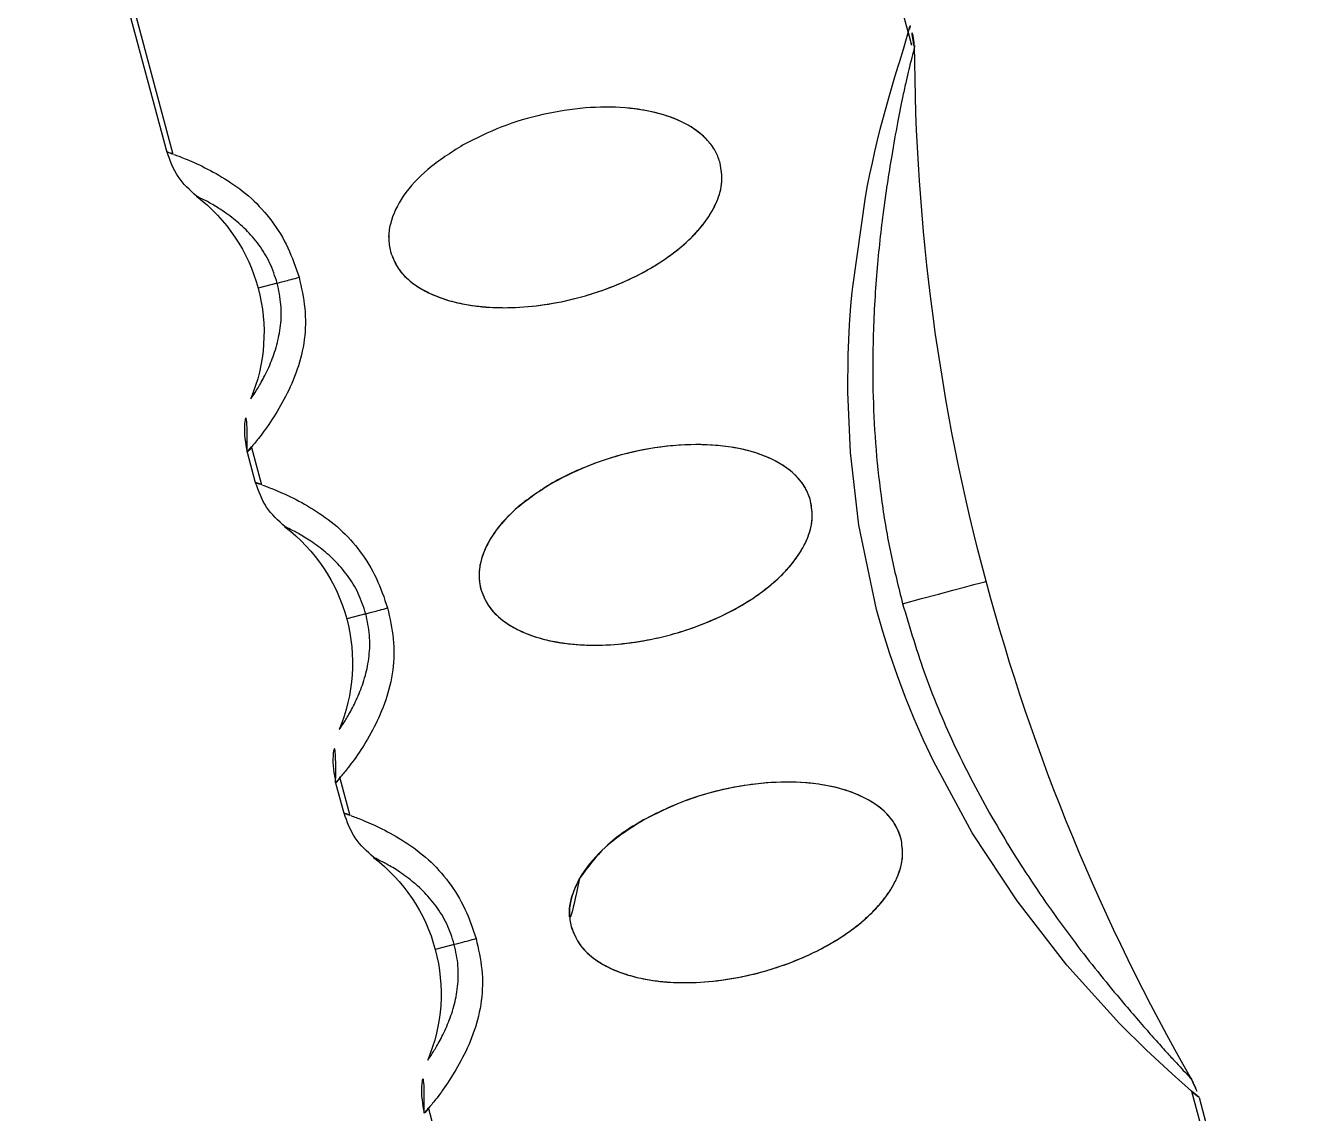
# Model space of a CAD drawing. Header units: millimetres. Extents: x 694231 to 734331, y 4486031 to 4541543.
# Drawn here: x 713339.3745 to 713339.4572, y 4487264.2902 to 4487264.3602 of the extents above; entities that cross this region are included whole.
import ezdxf

# ---------------------------------------------------------------- set-up
doc = ezdxf.new("R2010")
doc.units = ezdxf.units.MM

# ---------------------------------------------------------------- blocks, each defined once
blk = doc.blocks.new('ERER')
at = {"color": 7, "linetype": 'Continuous', "lineweight": 25}
for p, q in [((2598.216797688723, 999.0688717216974), (2598.224144400198, 999.0962997786281)), ((2598.217280529863, 999.0692773801022), (2598.224449058936, 999.0960402150806)), ((2598.168302500103, 999.0724264058755), (2598.167633537503, 999.0699289159608)), ((2598.169301181843, 999.0594151757248), (2598.168073682044, 999.0597439663034)), ((2598.161647659314, 999.0490013714987), (2598.162174834486, 999.0509695166112)), ((2598.162599525371, 999.0511350409698), (2598.16193053252, 999.0486374367337)), ((2598.16359817653, 999.038123697573), (2598.162370676846, 999.0384524881209)), ((2598.155944684581, 999.027710006593), (2598.156471828911, 999.0296780365555)), ((2598.156896520289, 999.0298435627565), (2598.156227558034, 999.0273460727492)), ((2598.157895171432, 999.0168322183769), (2598.156667671863, 999.0171610088938)), ((2598.151193515075, 999.0085520835911), (2598.142332393076, 998.9754701579476)), ((2598.141686030473, 998.9744770490789), (2598.150768823927, 999.0083865573284)), ((2598.188465070354, 998.963095322462), (2598.198582042937, 999.0008658136779))]:
    blk.add_line(p, q, dxfattribs=at)
at = {"color": 7, "linetype": 'Continuous', "lineweight": 25, "flags": 128}
for points in [[(2598.217280529863, 999.0692773801022), (2598.217151601272, 999.069167398157), (2598.216792451366, 999.0688576971066), (2598.215552283379, 999.0677606521845), (2598.213896464219, 999.0662295842025), (2598.212153748776, 999.0645031063762), (2598.208762887117, 999.0607415903728), (2598.205554027496, 999.0566155131525), (2598.202660905861, 999.0522214766298), (2598.200164564963, 999.0476141620065), (2598.199528922687, 999.0462611519049), (2598.198929861138, 999.04489266658), (2598.198367534536, 999.043509281782), (2598.19784324835, 999.0421112639061), (2598.19735791001, 999.040699236737), (2598.196912195625, 999.0392738800956), (2598.196507550751, 999.0378369057688), (2598.195361660321, 999.0324254371761), (2598.194815102997, 999.0277402706287), (2598.194653041401, 999.023840925736), (2598.194680186824, 999.0214505757926), (2598.19476961477, 999.0195231216898), (2598.194812214123, 999.0188823131276), (2598.194855310614, 999.0183161578459), (2598.194896616099, 999.0178244048519), (2598.19493442565, 999.0174071435441), (2598.194967694989, 999.017064157028), (2598.19578944113, 999.0112904038367), (2598.195930818778, 999.0105493360028), (2598.196079588515, 999.0098128289839), (2598.19623616411, 999.0090796612457), (2598.196400361865, 999.0083509926976), (2598.196570925614, 999.0076295036406), (2598.196746599476, 999.0069178772629), (2598.197285957994, 999.0048981697556), (2598.197680040156, 999.0035524491899), (2598.197917119972, 999.0027899441407), (2598.197977374717, 999.0026011518489), (2598.197993292526, 999.002551842969), (2598.197997546833, 999.002538238865), (2598.197998924417, 999.0025341675257), (2598.197999506571, 999.002532654066), (2598.19799964411, 999.0025322469908), (2598.197999613267, 999.0025321318407), (2598.197999582407, 999.0025320157076), (2598.197999582407, 999.0025320157076), (2598.197999582407, 999.0025320157076), (2598.197999582407, 999.0025320157076), (2598.197999582407, 999.0025320157076), (2598.198231947244, 999.0017694160566), (2598.198471262303, 999.0009314004623), (2598.198576309017, 999.000555983057), (2598.198634978633, 999.0003640364117), (2598.198675552735, 999.0002657930701)], [(2598.198183742713, 999.0374766641941), (2598.199407142349, 999.0371482313902), (2598.200485683191, 999.036858599576), (2598.201411826774, 999.0366100337942), (2598.202179063747, 999.0364040337383), (2598.202781436278, 999.0362423146994), (2598.203215029658, 999.0361259282088), (2598.203476389732, 999.0360557994758), (2598.203563673489, 999.0360324201832)]]:
    blk.add_lwpolyline(points, dxfattribs=at)
at = {"color": 7, "linetype": 'Continuous', "lineweight": 25}
for centre, radius, start, end in [((2598.33365672173, 999.0011094664028), 0.1346989343570322, 150.1835238315359, 164.9734616184101), ((2598.157427873042, 999.0625954539364), 0.01102100000000092, 345.0050905765225, 22.81900581911639), ((2598.157427873042, 999.0625954539364), 0.01102100000000105, 307.2144269533823, 345.0050905765225), ((2598.151724877089, 999.0413040098075), 0.01102100000000092, 345.0050905765225, 22.81900543867428), ((2598.151724877089, 999.0413040098075), 0.01102100000000092, 307.2144273330665, 345.0050905765225), ((2598.33365672173, 999.0011094664028), 0.1346989343570318, 164.9734616184101, 179.8259929079341), ((2598.146021881137, 999.0200125656786), 0.01102100000000021, 345.0050955341182, 22.81900000222625), ((2598.146021881137, 999.0200125656786), 0.01102100000000021, 307.2144277105104, 345.0050955341182)]:
    blk.add_arc(centre, radius, start, end, dxfattribs=at)
for points, knots in [([(2598.167357051129, 999.0702908931647), (2598.167252868874, 999.0697071768317), (2598.167044587057, 999.0685402067768), (2598.167413011987, 999.0674125395385), (2598.167597151142, 999.0668489284444)], [0, 0, 0, 0, 0.5001979774995908, 1, 1, 1, 1]), ([(2598.167675452245, 999.0699176889345), (2598.167639393684, 999.0699619016201), (2598.167387497027, 999.0702707652135), (2598.167371506033, 999.0702816297568), (2598.167357803585, 999.0702909374525)], [0, 0, 0, 0, 0.1431478397005769, 1, 1, 1, 1]), ([(2598.167357803585, 999.0702909374525), (2598.167391102459, 999.070269265359), (2598.167432206561, 999.070242510121), (2598.167692983371, 999.0699228009213), (2598.167742504545, 999.069862088179)], [0, 0, 0, 0, 0.8101012581259394, 0.9999999999999999, 0.9999999999999999, 0.9999999999999999, 0.9999999999999999]), ([(2598.216785295976, 999.0688586274001), (2598.216920582592, 999.0689735636391), (2598.217211597539, 999.0692208017426), (2598.217256501001, 999.0692576580038), (2598.217280529863, 999.0692773801022)], [0, 0, 0, 0, 0.4648793097668608, 0.9999999999999999, 0.9999999999999999, 0.9999999999999999, 0.9999999999999999]), ([(2598.216788861585, 999.0680849923256), (2598.216901416979, 999.0682991317543), (2598.217102455589, 999.0686816118914), (2598.217226106951, 999.0690953025903), (2598.217280529863, 999.0692773801022)], [0, 0, 0, 0, 0.5598712710613839, 1, 1, 1, 1]), ([(2598.198183742713, 999.0374766641941), (2598.198651914694, 999.0390497486877), (2598.199594929192, 999.0422183314665), (2598.201560476307, 999.0468183520461), (2598.203917050469, 999.0513204478227), (2598.206655835349, 999.0556992768497), (2598.209596107738, 999.059781610169), (2598.211939385616, 999.0626428542722), (2598.213479001147, 999.0644357574362), (2598.214339564277, 999.06541405603), (2598.215082199566, 999.0662402473454), (2598.215870861095, 999.067103703058), (2598.216612808922, 999.0678977970009), (2598.216731906253, 999.0680244318447), (2598.216788861585, 999.0680849923256)], [0, 0, 0, 0, 0.1159273161752478, 0.233506415273546, 0.3539582668603333, 0.4786108044683228, 0.6072426160013702, 0.7275495876327512, 0.7702746627605329, 0.8099262053370787, 0.8467369254241726, 0.8809783762450443, 0.9430809595111276, 1, 1, 1, 1]), ([(2598.167586392781, 999.0668695813832), (2598.167604599216, 999.0668461001738), (2598.167640391622, 999.0667999377907), (2598.16794091877, 999.0663597834914), (2598.168373446259, 999.0656327753501), (2598.168855145647, 999.0646432308511), (2598.169276753762, 999.0634890264955), (2598.169538929408, 999.0622056143893), (2598.169594692859, 999.0608130994302), (2598.169398605307, 999.0598791805069), (2598.169301181843, 999.0594151757247)], [0, 0, 0, 0, 0.1481034768276196, 0.2911563262892917, 0.4318327886782828, 0.5731631339023884, 0.6966818319923176, 0.8043546010997297, 0.9027964041731729, 1, 1, 1, 1]), ([(2598.176827552486, 999.0582660512393), (2598.176976400509, 999.0586464692944), (2598.177291331312, 999.059451352669), (2598.178670409528, 999.0607366125852), (2598.181147077802, 999.0617307290646), (2598.184789681271, 999.0620170042018), (2598.188911972805, 999.0613990395766), (2598.192869809842, 999.0599100218063), (2598.19561538903, 999.0580618972227), (2598.197155456974, 999.0563616373482), (2598.19788168486, 999.0551033696099), (2598.198269302543, 999.0538144261017), (2598.198139997665, 999.0529737419445), (2598.198078498941, 999.0525739028694)], [0, 0, 0, 0, 0.04386481638480577, 0.0928087580597485, 0.2044048266091364, 0.340899695273151, 0.4962693671392124, 0.6548587944190205, 0.7953261509867338, 0.8554837398759824, 0.9086335751402985, 0.95654519401525, 1, 1, 1, 1]), ([(2598.176827552486, 999.0582660512393), (2598.176965956771, 999.0586292848716), (2598.177182312313, 999.0591970951621), (2598.177721419538, 999.059833274519), (2598.178274143484, 999.0603274631709), (2598.178977566068, 999.0607787571644), (2598.179878740405, 999.0611966398669), (2598.180891113392, 999.0615150238498), (2598.181958173895, 999.0617276126999), (2598.182941860774, 999.0618389195057), (2598.183817522331, 999.0618801190631), (2598.185086596048, 999.061873775285), (2598.186769948212, 999.0617202258504), (2598.188653060476, 999.0613339091233), (2598.190257460851, 999.0608545952559), (2598.191617713391, 999.0603384737714), (2598.192752822639, 999.0598036348758), (2598.193691629043, 999.0592826568096), (2598.194471118628, 999.0587918749645), (2598.195279532637, 999.0582042177446), (2598.196084359978, 999.057511937176), (2598.196658149673, 999.0569061166282), (2598.19712049439, 999.0563260428733), (2598.197490811243, 999.0557888583853), (2598.197941967919, 999.0549080229957), (2598.198269174259, 999.0538058956981), (2598.19813842334, 999.0529610859534), (2598.198078498941, 999.0525739028694)], [0, 0, 0, 0, 0.04169619059728311, 0.0651799923463314, 0.09099685676862866, 0.1240944129111929, 0.158694879393664, 0.2028998773093974, 0.2434699209863898, 0.2805324843210393, 0.3131444129206624, 0.3406898225993667, 0.4206261002455487, 0.4974737012250537, 0.5489945003260351, 0.6018274342791212, 0.6549914195033797, 0.6851602455023353, 0.7189608053033241, 0.7558095355855994, 0.7949058842816752, 0.8360470317951393, 0.8480594967440295, 0.8773517750559666, 0.9082747093522648, 0.9579616421927039, 1, 1, 1, 1]), ([(2598.169301181843, 999.0594151757247), (2598.169152283074, 999.0589641087435), (2598.168852857823, 999.058057042859), (2598.16810925776, 999.0568792082088), (2598.167243422797, 999.0558967691612), (2598.166306079077, 999.0551065830928), (2598.165399648014, 999.0544935976695), (2598.164667685618, 999.054086764323), (2598.164184419794, 999.0538576558025), (2598.164124221568, 999.0538318389459), (2598.16409335184, 999.0538185993491)], [0, 0, 0, 0, 0.09747640820913356, 0.1960181548212327, 0.3032070169991879, 0.4253992492902615, 0.5633534342570803, 0.703067838880614, 0.8477331489604604, 1, 1, 1, 1]), ([(2598.169206573606, 999.0594397764381), (2598.169356997916, 999.0593995172843), (2598.169656722967, 999.0593192969671), (2598.170355555777, 999.0591318018805), (2598.170703662598, 999.059038406102)], [0, 0, 0, 0, 0.5018743948811006, 1, 1, 1, 1]), ([(2598.177365688758, 999.055171015631), (2598.177126100989, 999.0556749194875), (2598.176775302614, 999.0564127224711), (2598.176679563391, 999.0575056419365), (2598.176779024965, 999.0580167031244), (2598.176827552486, 999.0582660512393)], [0, 0, 0, 0, 0.5245431804910929, 0.7680229546417757, 1, 1, 1, 1]), ([(2598.181505576487, 999.0513981679125), (2598.18072168864, 999.0518923127281), (2598.179263511542, 999.0528115153141), (2598.177646059978, 999.0545397602804), (2598.176850674949, 999.0561180830902), (2598.176665634357, 999.0573864499945), (2598.176774396566, 999.057977288117), (2598.176827552486, 999.0582660512393)], [0, 0, 0, 0, 0.3110387940137925, 0.578589981457147, 0.8034436934479976, 0.9039355413432484, 1, 1, 1, 1]), ([(2598.198078498941, 999.0525739028694), (2598.19795950607, 999.0522519337875), (2598.197712339662, 999.0515831521066), (2598.19667664286, 999.0504407674307), (2598.194762917719, 999.0494268377246), (2598.191901483641, 999.0488932523415), (2598.188547478784, 999.0489928929742), (2598.185004000034, 999.0497652497564), (2598.181739427672, 999.0511561438045), (2598.179047101417, 999.0529024009079), (2598.177890626353, 999.05446275323), (2598.177365688758, 999.055171015631)], [0, 0, 0, 0, 0.04191350369790284, 0.0870609419058777, 0.1883033941886872, 0.3099593795750185, 0.4492837069760582, 0.6010735056940092, 0.7522707074697611, 0.887552730590346, 0.9999999999999999, 0.9999999999999999, 0.9999999999999999, 0.9999999999999999]), ([(2598.164115368098, 999.0538261550604), (2598.163675964316, 999.053429701567), (2598.16279661851, 999.0526363078703), (2598.162397530384, 999.0515212279605), (2598.162197864386, 999.0509633479633)], [0, 0, 0, 0, 0.4996941943401068, 1, 1, 1, 1]), ([(2598.198078498941, 999.0525739028694), (2598.197996010258, 999.0523332742373), (2598.197824813303, 999.0518338728848), (2598.197415655459, 999.0512639779523), (2598.196978840906, 999.0508135487069), (2598.196534558604, 999.0504528416781), (2598.195978994192, 999.0500977533206), (2598.195198838928, 999.0497130548715), (2598.194301811365, 999.0494054043701), (2598.193380854193, 999.0491932469346), (2598.192632931787, 999.0490754425352), (2598.191323866944, 999.048940788708), (2598.189326391811, 999.0489561210919), (2598.186640806089, 999.0493807488681), (2598.183958453614, 999.0501613902898), (2598.182322697093, 999.050986162803), (2598.181505576487, 999.0513981679125)], [0, 0, 0, 0, 0.04092604776985851, 0.08493809062733723, 0.1126016504075237, 0.1437778134850639, 0.1789692561135717, 0.2214200825482914, 0.2877540222230697, 0.3354384758116785, 0.3772686375460007, 0.4122059577158272, 0.5512420166503179, 0.7006313214955296, 0.8504542913094723, 1, 1, 1, 1]), ([(2598.162198094801, 999.0509632862456), (2598.162215573476, 999.0509654434919), (2598.162235818694, 999.0509679417819), (2598.16259389356, 999.051104749759), (2598.162642821931, 999.0511234448057)], [0, 0, 0, 0, 0.863358081611284, 1, 1, 1, 1]), ([(2598.161654045554, 999.048999413109), (2598.161550200611, 999.0484195210415), (2598.161342579929, 999.0472601261218), (2598.161704735582, 999.0461383933655), (2598.161885752387, 999.0455777166022)], [0, 0, 0, 0, 0.5001685272718601, 1, 1, 1, 1]), ([(2598.161972446917, 999.0486262098), (2598.16193638847, 999.0486704224547), (2598.161684492043, 999.0489792859865), (2598.161668500589, 999.048990150653), (2598.161654798503, 999.0489994592391)], [0, 0, 0, 0, 0.1431478397005769, 1, 1, 1, 1]), ([(2598.161654798503, 999.0489994592391), (2598.161688096884, 999.0489777853034), (2598.161729201232, 999.0489510309865), (2598.161989978272, 999.048631321725), (2598.162039499315, 999.0485706080307)], [0, 0, 0, 0, 0.8101012581259394, 0.9999999999999999, 0.9999999999999999, 0.9999999999999999, 0.9999999999999999]), ([(2598.161883418542, 999.04557821832), (2598.161901611652, 999.0455546873658), (2598.161937377937, 999.0455084293011), (2598.162237915777, 999.0450683126169), (2598.162670440552, 999.0443412943423), (2598.16315214068, 999.0433517526069), (2598.163573748549, 999.0421975473301), (2598.163835924177, 999.0409141342411), (2598.163891687761, 999.039521620234), (2598.163695600093, 999.0385877013415), (2598.16359817653, 999.038123697573)], [0, 0, 0, 0, 0.1481038191881803, 0.2911566111597084, 0.4318330170135791, 0.5731633054397816, 0.6966819538899603, 0.8043546797257913, 0.902796443237398, 1, 1, 1, 1]), ([(2598.1710060472, 999.036532166407), (2598.171151392907, 999.0369060487648), (2598.171458405747, 999.0376957990677), (2598.17279448897, 999.0389638046604), (2598.17519760212, 999.0399624287288), (2598.178742196049, 999.0402850955982), (2598.18278366396, 999.0397372273378), (2598.186769601547, 999.0383160832631), (2598.189608304126, 999.0364878501583), (2598.191249385281, 999.0347458376507), (2598.192027411244, 999.0334509888501), (2598.192449627869, 999.0321213286567), (2598.192318975033, 999.031252291132), (2598.192256993408, 999.0308400171159)], [0, 0, 0, 0, 0.04308638899791266, 0.09101111095023992, 0.1997202099136058, 0.332714519484237, 0.4845504538098589, 0.6410797734220414, 0.7875275873183388, 0.8502970980926648, 0.9056586199815947, 0.9552441587739172, 1, 1, 1, 1]), ([(2598.1710060472, 999.036532166407), (2598.171144451468, 999.0368953990564), (2598.17136080678, 999.0374632094087), (2598.17189991389, 999.0380993887964), (2598.17245263851, 999.0385935762803), (2598.17315605838, 999.0390448808738), (2598.174057262294, 999.0394627201114), (2598.175069585915, 999.0397813404455), (2598.176136710787, 999.039993628701), (2598.177120354172, 999.0401052393958), (2598.177996030435, 999.0401461911524), (2598.179265088146, 999.040139920772), (2598.180948452796, 999.039986357133), (2598.182831524708, 999.0395999376755), (2598.184436026859, 999.0391209203793), (2598.185796144262, 999.0386044717676), (2598.18693142125, 999.0380699660755), (2598.187870061905, 999.0375487046247), (2598.188649686988, 999.0370581540424), (2598.189458041366, 999.0364704239385), (2598.190262931414, 999.035778185811), (2598.190836624975, 999.0351722399571), (2598.191298990979, 999.0345921595133), (2598.191669307438, 999.0340549721692), (2598.192120436707, 999.0331741648534), (2598.192447727124, 999.0320720574895), (2598.192316939866, 999.0312272397066), (2598.192256993408, 999.0308400171159)], [0, 0, 0, 0, 0.04169607764765391, 0.0651798157820971, 0.09099661026982188, 0.1240940767553542, 0.1586944495096021, 0.2029015665249746, 0.2434696509359137, 0.2805336501584973, 0.3131442103829622, 0.3406895454446868, 0.4206256065537514, 0.4974729993629677, 0.5489935353431882, 0.6018267627074525, 0.6549898375506237, 0.6851596208622396, 0.7189588266686832, 0.7558074571324772, 0.7949036999215618, 0.8360469537276393, 0.8480593861363036, 0.8773515850992181, 0.9082744356292558, 0.9579575257824029, 1, 1, 1, 1]), ([(2598.16359817653, 999.038123697573), (2598.163449277564, 999.0376726326192), (2598.163149851589, 999.0367655718652), (2598.162406273388, 999.0355877234608), (2598.16154041324, 999.0346054382659), (2598.160603093012, 999.0338150316626), (2598.159696673117, 999.0332023266008), (2598.158964667212, 999.0327951879874), (2598.158481463617, 999.0325663767577), (2598.1584212331, 999.0325404273675), (2598.158390346511, 999.0325271202146)], [0, 0, 0, 0, 0.09747674066425378, 0.1960188233649391, 0.3032019793550165, 0.4253993378733925, 0.5633504863990167, 0.7030677349736925, 0.8477322084305359, 0.9999999999999999, 0.9999999999999999, 0.9999999999999999, 0.9999999999999999]), ([(2598.163503521464, 999.0381472001256), (2598.163654010932, 999.038106839599), (2598.163953851282, 999.038026424508), (2598.164652646801, 999.0378387745321), (2598.165000716888, 999.03774530566)], [0, 0, 0, 0, 0.5018999647311986, 1, 1, 1, 1]), ([(2598.198958297523, 999.0015185846307), (2598.198958318382, 999.0015186629636), (2598.198958372732, 999.0015188695593), (2598.198958535997, 999.0015194053691), (2598.198958448657, 999.0015214023615), (2598.19895822974, 999.0015270935047), (2598.198958084167, 999.0015401677235), (2598.198954462043, 999.0015721211454), (2598.198941458781, 999.0016532813539), (2598.19888661511, 999.001886739727), (2598.198761426805, 999.002348502245), (2598.198581414852, 999.0030697072681), (2598.198404233353, 999.0038338576455), (2598.198159590849, 999.0049572357475), (2598.197841133981, 999.0065457629595), (2598.197395071335, 999.0090536104319), (2598.19689568581, 999.0123327849008), (2598.196459825509, 999.0163816158179), (2598.196250462002, 999.0203583349803), (2598.196252800503, 999.0241188389559), (2598.196437309444, 999.0275515132636), (2598.196815318982, 999.0309239311426), (2598.197374126605, 999.0342377968664), (2598.197914653501, 999.0364001727387), (2598.198183742713, 999.0374766641941)], [0, 0, 0, 0, 6.448267065079642e-05, 0.0001709489847229815, 0.0005126732400907409, 0.001927762668825681, 0.005056593394758278, 0.01127399547150862, 0.02353662098850557, 0.04745009930930925, 0.09333138666853324, 0.1209027755254057, 0.151133474015078, 0.1836247641651094, 0.2371404506907991, 0.2970255398320337, 0.394388321412881, 0.4948839886326438, 0.5996581567893311, 0.6825912582316747, 0.7637014125659918, 0.8433907061095154, 0.922035536262756, 1, 1, 1, 1]), ([(2598.173223399182, 999.0314119963322), (2598.172819674567, 999.0318106780292), (2598.172054058792, 999.0325667336132), (2598.171250184988, 999.0338698406778), (2598.170906957159, 999.0350141131855), (2598.170875583935, 999.0359056055894), (2598.170963059858, 999.0363257161061), (2598.1710060472, 999.036532166407)], [0, 0, 0, 0, 0.2931517569025382, 0.5559279458206601, 0.7868496713648833, 0.8952536567409017, 0.9999999999999999, 0.9999999999999999, 0.9999999999999999, 0.9999999999999999]), ([(2598.175684101798, 999.029664397309), (2598.174900202797, 999.030158497722), (2598.173441996188, 999.0310776233056), (2598.17182449511, 999.0328058815344), (2598.171029263395, 999.034384262995), (2598.170844117572, 999.0356525968737), (2598.170952885094, 999.036243400005), (2598.1710060472, 999.036532166407)], [0, 0, 0, 0, 0.3110365193451383, 0.5785894668744499, 0.8034543647359964, 0.9039349093830381, 1, 1, 1, 1]), ([(2598.158394963056, 999.0325213184134), (2598.15795974007, 999.0321258835535), (2598.157088784101, 999.0313345491774), (2598.156692931965, 999.0302263882862), (2598.156494889769, 999.0296719830268)], [0, 0, 0, 0, 0.4997072865859274, 0.9999999999999999, 0.9999999999999999, 0.9999999999999999, 0.9999999999999999]), ([(2598.192256993408, 999.0308400171159), (2598.192153958822, 999.0305521496159), (2598.191941418772, 999.0299583358619), (2598.191097410676, 999.0289303493861), (2598.189551106995, 999.0279554434712), (2598.187218998552, 999.0273167856855), (2598.184441757947, 999.0271495976816), (2598.181385018611, 999.0275011889746), (2598.178804261718, 999.0282212550283), (2598.176836525231, 999.0290475989334), (2598.175068113888, 999.0299541829036), (2598.173945160032, 999.0308416138929), (2598.173223399182, 999.0314119963322)], [0, 0, 0, 0, 0.04209300295485938, 0.08682937300457734, 0.1830854904221485, 0.296700200077596, 0.4269841372383784, 0.570999728320039, 0.7215394044408794, 0.795943284892778, 0.8688457124132055, 0.9999999999999999, 0.9999999999999999, 0.9999999999999999, 0.9999999999999999]), ([(2598.192256993408, 999.0308400171159), (2598.192174511815, 999.0305993836229), (2598.192003341262, 999.0301000048173), (2598.191594098832, 999.0295301907918), (2598.191157412112, 999.0290796730046), (2598.190713038233, 999.0287190783743), (2598.19015749565, 999.0283639812078), (2598.189377372629, 999.0279791497236), (2598.188480333649, 999.0276714529153), (2598.187559333015, 999.0274595598682), (2598.186811464451, 999.0273414823764), (2598.18550234644, 999.0272072386948), (2598.183504908453, 999.027222102038), (2598.180819284583, 999.0276468624565), (2598.178136992002, 999.0284276477768), (2598.176501226384, 999.0292524019935), (2598.175684101798, 999.029664397309)], [0, 0, 0, 0, 0.04092614056258034, 0.08493227345280832, 0.1126014282035675, 0.1437725484199211, 0.1789640708389272, 0.2214191389561462, 0.2877532290316386, 0.3354348307903416, 0.3772676549543342, 0.4122027968290741, 0.5512408030547767, 0.7006304466143517, 0.8504539522404905, 1, 1, 1, 1]), ([(2598.156495089456, 999.0296718061282), (2598.156512568246, 999.0296739633437), (2598.156532813365, 999.0296764626473), (2598.156890888708, 999.029813271484), (2598.156939816947, 999.0298319655788)], [0, 0, 0, 0, 0.863358081611284, 1, 1, 1, 1]), ([(2598.155951040587, 999.0277079348648), (2598.155847189129, 999.027128040593), (2598.155639562855, 999.0259686777775), (2598.156001750618, 999.0248469907215), (2598.156182777901, 999.0242863526178)], [0, 0, 0, 0, 0.5001836132246175, 1, 1, 1, 1]), ([(2598.155951792927, 999.0277079791833), (2598.1559850919, 999.0276863060762), (2598.156026196133, 999.0276595517903), (2598.156286972696, 999.0273398416693), (2598.156336494118, 999.0272791298482)], [0, 0, 0, 0, 0.8101012581259394, 0.9999999999999999, 0.9999999999999999, 0.9999999999999999, 0.9999999999999999]), ([(2598.15626947253, 999.0273348448018), (2598.156233402996, 999.0273790169854), (2598.155981418283, 999.0276876020534), (2598.155965480489, 999.0276986389455), (2598.155951824017, 999.0277080952546)], [0, 0, 0, 0, 0.1431418953330149, 1, 1, 1, 1]), ([(2598.156180413328, 999.0242867391546), (2598.156198618069, 999.0242632534627), (2598.156234406626, 999.0242170822376), (2598.156534961131, 999.0237769867595), (2598.156967393983, 999.0230497492453), (2598.157449211827, 999.0220604336628), (2598.157870721489, 999.0209060552576), (2598.158132923142, 999.0196226628422), (2598.158188681363, 999.0182301394113), (2598.157992594649, 999.0172962222379), (2598.157895171432, 999.0168322183769)], [0, 0, 0, 0, 0.1481029504507406, 0.2911552914860472, 0.4318336286229449, 0.5731599916832545, 0.6966829100201536, 0.8043552964460962, 0.9027967496459902, 1, 1, 1, 1]), ([(2598.165184541552, 999.0147982806844), (2598.165330008872, 999.0151724424518), (2598.165637314685, 999.015962876471), (2598.166993333227, 999.0172487377679), (2598.169468307549, 999.0182580186413), (2598.173133747309, 999.0185519714443), (2598.177271504827, 999.0179312157993), (2598.181225105927, 999.0164410016428), (2598.183959360459, 999.0146039775816), (2598.185500508376, 999.0129097865976), (2598.186232927867, 999.0116494654969), (2598.186626903786, 999.0103550583121), (2598.186497159086, 999.0095085158798), (2598.186435487875, 999.0091061313624)], [0, 0, 0, 0, 0.0431199348866273, 0.09109278642739406, 0.2026386324031782, 0.3403483752008042, 0.4971818954078732, 0.6546713137718776, 0.7944823002907566, 0.8547478347783082, 0.9080156104246417, 0.9562772571555318, 1, 1, 1, 1]), ([(2598.165184541552, 999.0147982806844), (2598.165322946379, 999.0151615121968), (2598.165539302464, 999.0157293203672), (2598.166078405692, 999.0163655096804), (2598.16663116721, 999.0168596833321), (2598.167334513169, 999.01731114002), (2598.168235798594, 999.0177288043944), (2598.169248098789, 999.0180474142189), (2598.170315197637, 999.0182599305988), (2598.171298866339, 999.0183713123713), (2598.172174523997, 999.0184123135396), (2598.173443583304, 999.0184060279224), (2598.175126944401, 999.0182524662224), (2598.177010027746, 999.0178660733214), (2598.178614497852, 999.0173869866123), (2598.179974715073, 999.0168707798077), (2598.181109897392, 999.016336056599), (2598.182048559267, 999.0158148259941), (2598.182828180715, 999.0153242655252), (2598.18363653608, 999.0147365391061), (2598.184441425766, 999.0140443000884), (2598.185015119327, 999.0134383542344), (2598.185477485923, 999.0128582746194), (2598.18584780179, 999.0123210864465), (2598.186298931174, 999.0114402790999), (2598.186626221475, 999.0103381717668), (2598.186495434334, 999.0094933539532), (2598.186435487875, 999.0091061313624)], [0, 0, 0, 0, 0.04169603296659938, 0.06517974593612914, 0.09099651275886318, 0.1240970363665783, 0.1586947081247833, 0.2029017777682994, 0.2434716680719588, 0.2805340912931563, 0.3131446165725063, 0.3406899221169552, 0.4206258975674229, 0.4974732080278251, 0.5489936887992105, 0.601826423019626, 0.6549902072596887, 0.6851599582416993, 0.7189591278292886, 0.7558077188064988, 0.7949039197004831, 0.8360471294179059, 0.8480595489541808, 0.8773517165278996, 0.9082745339213536, 0.9579575708346522, 0.9999999999999999, 0.9999999999999999, 0.9999999999999999, 0.9999999999999999]), ([(2598.157895171432, 999.0168322183769), (2598.157746275476, 999.016381146693), (2598.157446867251, 999.0154741098161), (2598.156703251806, 999.0142963444471), (2598.155837432899, 999.0133139455272), (2598.15490008482, 999.0125235611931), (2598.15399366866, 999.0119108442709), (2598.153261661653, 999.0115037089146), (2598.152778458272, 999.0112748966403), (2598.152718227656, 999.0112489482639), (2598.152687341429, 999.0112356420013)], [0, 0, 0, 0, 0.09747686453463486, 0.1960117299146895, 0.3032010938859726, 0.4253986076889146, 0.5633499315185265, 0.7030673576414943, 0.847732014933408, 1, 1, 1, 1]), ([(2598.157800515904, 999.0168557210528), (2598.157951021264, 999.0168154184693), (2598.158250892457, 999.0167351185283), (2598.158949657132, 999.0165473534024), (2598.159297711576, 999.0164538275084)], [0, 0, 0, 0, 0.5018999548015788, 0.9999999999999999, 0.9999999999999999, 0.9999999999999999, 0.9999999999999999]), ([(2598.169862596495, 999.0079305114939), (2598.169078729341, 999.0084246557029), (2598.167620590588, 999.0093438549293), (2598.166002885991, 999.0110721232435), (2598.165207014923, 999.0126526367204), (2598.165021850067, 999.0139213883858), (2598.165131443429, 999.0145120868133), (2598.165184541552, 999.0147982806844)], [0, 0, 0, 0, 0.3110370955839774, 0.5785868220619392, 0.8034426445413503, 0.9047678243332428, 1, 1, 1, 1]), ([(2598.169862596495, 999.0079305114939), (2598.169078709815, 999.008424656984), (2598.167620535382, 999.0093438598435), (2598.16600306653, 999.0110721015424), (2598.165207742284, 999.0126504001728), (2598.165022614014, 999.0139187115788), (2598.165131380038, 999.0145095151111), (2598.165184541552, 999.0147982806844)], [0, 0, 0, 0, 0.3110425154058561, 0.5785969039382218, 0.8034533061684747, 0.9039343919897885, 1, 1, 1, 1]), ([(2598.152691957727, 999.0112298392788), (2598.152256734857, 999.0108344043881), (2598.151385779135, 999.0100430709332), (2598.150989926636, 999.0089349091517), (2598.150791884802, 999.0083805047826)], [0, 0, 0, 0, 0.4997072865859274, 0.9999999999999999, 0.9999999999999999, 0.9999999999999999, 0.9999999999999999]), ([(2598.150792115086, 999.008380442113), (2598.150809615491, 999.0083827021409), (2598.150829885482, 999.0083853191815), (2598.151187894351, 999.0085218328514), (2598.151236811503, 999.008540486475)], [0, 0, 0, 0, 0.8633635866892335, 1, 1, 1, 1]), ([(2598.186435487875, 999.0091061313624), (2598.186351635432, 999.0088620017802), (2598.186180073205, 999.0083625106816), (2598.185531941406, 999.0074606187655), (2598.184328697355, 999.0065383824079), (2598.182473488103, 999.0058294042992), (2598.180231035542, 999.0054685255204), (2598.177683991714, 999.0054883646344), (2598.174997700962, 999.0059129136994), (2598.172315524238, 999.0066937726399), (2598.170679733649, 999.0075185207104), (2598.169862596495, 999.0079305114939)], [0, 0, 0, 0, 0.04154569128782476, 0.08500266091877957, 0.1786959147772727, 0.2873740056764555, 0.4117618364130472, 0.5508875109566423, 0.7004029418608059, 0.8503403052902428, 1, 1, 1, 1]), ([(2598.186435487875, 999.0091061313624), (2598.186353003551, 999.0088655005754), (2598.186181827323, 999.0083661282264), (2598.185772643636, 999.0077962994536), (2598.185335862049, 999.007345890997), (2598.184891577509, 999.0069851885166), (2598.184336015713, 999.0066300905729), (2598.183555830214, 999.0062454239174), (2598.182658857874, 999.005937562153), (2598.18173784839, 999.0057256240864), (2598.180989953078, 999.0056077798492), (2598.179680884731, 999.0054731378208), (2598.177683417593, 999.0054885124914), (2598.174997778689, 999.0059128928801), (2598.172315487752, 999.0066937834001), (2598.170679721197, 999.0075185230586), (2598.169862596495, 999.0079305114939)], [0, 0, 0, 0, 0.04092623373669764, 0.08493246681307882, 0.1125961522957225, 0.1437724570368932, 0.1789640595743516, 0.2214150789044629, 0.2877528488876241, 0.3354345592002023, 0.3772649110096327, 0.4122023899336844, 0.5512390806442153, 0.700629765057442, 0.8504536117778716, 1, 1, 1, 1]), ([(2598.19853038437, 999.0006766395346), (2598.19861053054, 999.0009010632631), (2598.198754637488, 999.0013045871879), (2598.198795580171, 999.0017236447876), (2598.19881375213, 999.0019096407983)], [0, 0, 0, 0, 0.556156541464972, 0.9999999999999999, 0.9999999999999999, 0.9999999999999999, 0.9999999999999999]), ([(2598.198913284506, 999.0015191642633), (2598.19889489386, 999.0013065718983), (2598.198858039153, 999.0008805390023), (2598.198736666335, 999.0004705139515), (2598.198675859102, 999.0002650929632)], [0, 0, 0, 0, 0.4990038082389862, 1, 1, 1, 1]), ([(2598.198675552735, 999.0002657930701), (2598.198675609224, 999.000266003042), (2598.198675756039, 999.0002665511564), (2598.198676196729, 999.0002682447981), (2598.198678205104, 999.0002699144337), (2598.198681204324, 999.000272934866), (2598.198685717824, 999.0002841450635), (2598.198674001065, 999.000343936277), (2598.19857498128, 999.0006342923726), (2598.198524710856, 999.0007817015374)], [0, 0, 0, 0, 0.0004328660391919612, 0.001128447120670195, 0.01090400426072579, 0.03911418385156225, 0.1473672439035673, 0.5671336569124673, 1, 1, 1, 1])]:
    blk.add_open_spline(points, degree=3, knots=knots, dxfattribs=at)
at = {"color": 8, "linetype": 'Continuous', "lineweight": 25}
for points, knots in [([(2598.170703138145, 999.0590364485815), (2598.170852470656, 999.0597017347222), (2598.171155634461, 999.0610523495152), (2598.171105672485, 999.063112048355), (2598.170606298102, 999.065072936167), (2598.169823705072, 999.0668064480865), (2598.168952022437, 999.0682611703746), (2598.168145854356, 999.069363382552), (2598.167824215254, 999.0697423915403), (2598.167675452245, 999.0699176889345)], [0, 0, 0, 0, 0.1233173621696225, 0.2503498622345735, 0.3858533495579509, 0.532996429152216, 0.6908543381075909, 0.8570149838669914, 1, 1, 1, 1]), ([(2598.162642821931, 999.0511234448057), (2598.162853852773, 999.0512002522794), (2598.163303489739, 999.0513639038367), (2598.164570119749, 999.0519115872821), (2598.166059128695, 999.0527418628409), (2598.167616631962, 999.0538572600616), (2598.168954083346, 999.0553359567136), (2598.170037903706, 999.0570785482771), (2598.170483601181, 999.0583903135151), (2598.170703138145, 999.0590364485815)], [0, 0, 0, 0, 0.1473937548467822, 0.3140477312256579, 0.470412881729624, 0.6153039268403278, 0.7495142334535412, 0.8766183942337774, 1, 1, 1, 1]), ([(2598.165000132914, 999.0377449684332), (2598.165149465442, 999.0384102555569), (2598.165452629379, 999.0397608713018), (2598.165402666317, 999.0418205674706), (2598.164903296688, 999.0437814628948), (2598.164120678111, 999.0455149550003), (2598.163249069945, 999.0469698212322), (2598.162442889428, 999.0480720436517), (2598.162121222477, 999.0484509574213), (2598.161972446917, 999.0486262098)], [0, 0, 0, 0, 0.1233171223382104, 0.2503493753464343, 0.3858525991384474, 0.5329953925643097, 0.690856324798552, 0.8570166474036001, 0.9999999999999999, 0.9999999999999999, 0.9999999999999999, 0.9999999999999999]), ([(2598.156939816947, 999.0298319655788), (2598.157150860094, 999.0299088309687), (2598.157600519563, 999.0300726038591), (2598.158867115884, 999.0306200643145), (2598.160356122132, 999.0314503998335), (2598.161913655766, 999.0325657731237), (2598.16325108412, 999.0340445865213), (2598.164334910435, 999.0357871468709), (2598.164780603995, 999.0370988716912), (2598.165000132914, 999.0377449684332)], [0, 0, 0, 0, 0.1473954543025758, 0.3140475105816704, 0.4704130434072095, 0.6153044427846543, 0.7495207618730318, 0.8766252334300783, 1, 1, 1, 1]), ([(2598.159297127602, 999.0164534902816), (2598.159446478011, 999.0171188160566), (2598.159749660997, 999.0184694365721), (2598.159699643074, 999.0205291168295), (2598.159200294501, 999.0224899848932), (2598.158417671121, 999.0242234733489), (2598.15754606789, 999.0256783510938), (2598.156739870726, 999.0267805325568), (2598.1564182347, 999.0271595456578), (2598.15626947253, 999.0273348448018)], [0, 0, 0, 0, 0.1233240452923983, 0.2503494210236488, 0.3858523861316092, 0.5329948986527591, 0.6908555295206975, 0.8570155349153913, 1, 1, 1, 1]), ([(2598.151236811503, 999.008540486475), (2598.151447854025, 999.0086173421596), (2598.151897513988, 999.0087810961592), (2598.153164141102, 999.0093287241044), (2598.154653125554, 999.0101590496649), (2598.156210671213, 999.0112742844749), (2598.157548077393, 999.0127531136851), (2598.158631905435, 999.014495666661), (2598.159077599012, 999.0158073924642), (2598.159297127602, 999.0164534902816)], [0, 0, 0, 0, 0.147395773322367, 0.3140505178830084, 0.4704163891429984, 0.6153036101572376, 0.7495202197407481, 0.8766249664001861, 1, 1, 1, 1])]:
    blk.add_open_spline(points, degree=3, knots=knots, dxfattribs=at)

msp = doc.modelspace()

# ---------------------------------------------------------------- block references
at = {"color": 6, "lineweight": 53, "xscale": -1, "rotation": 180}
msp.add_blockref('ERER', (710741.2327867935, 4488263.360474526), dxfattribs=at)

doc.saveas('drawing.dxf')
